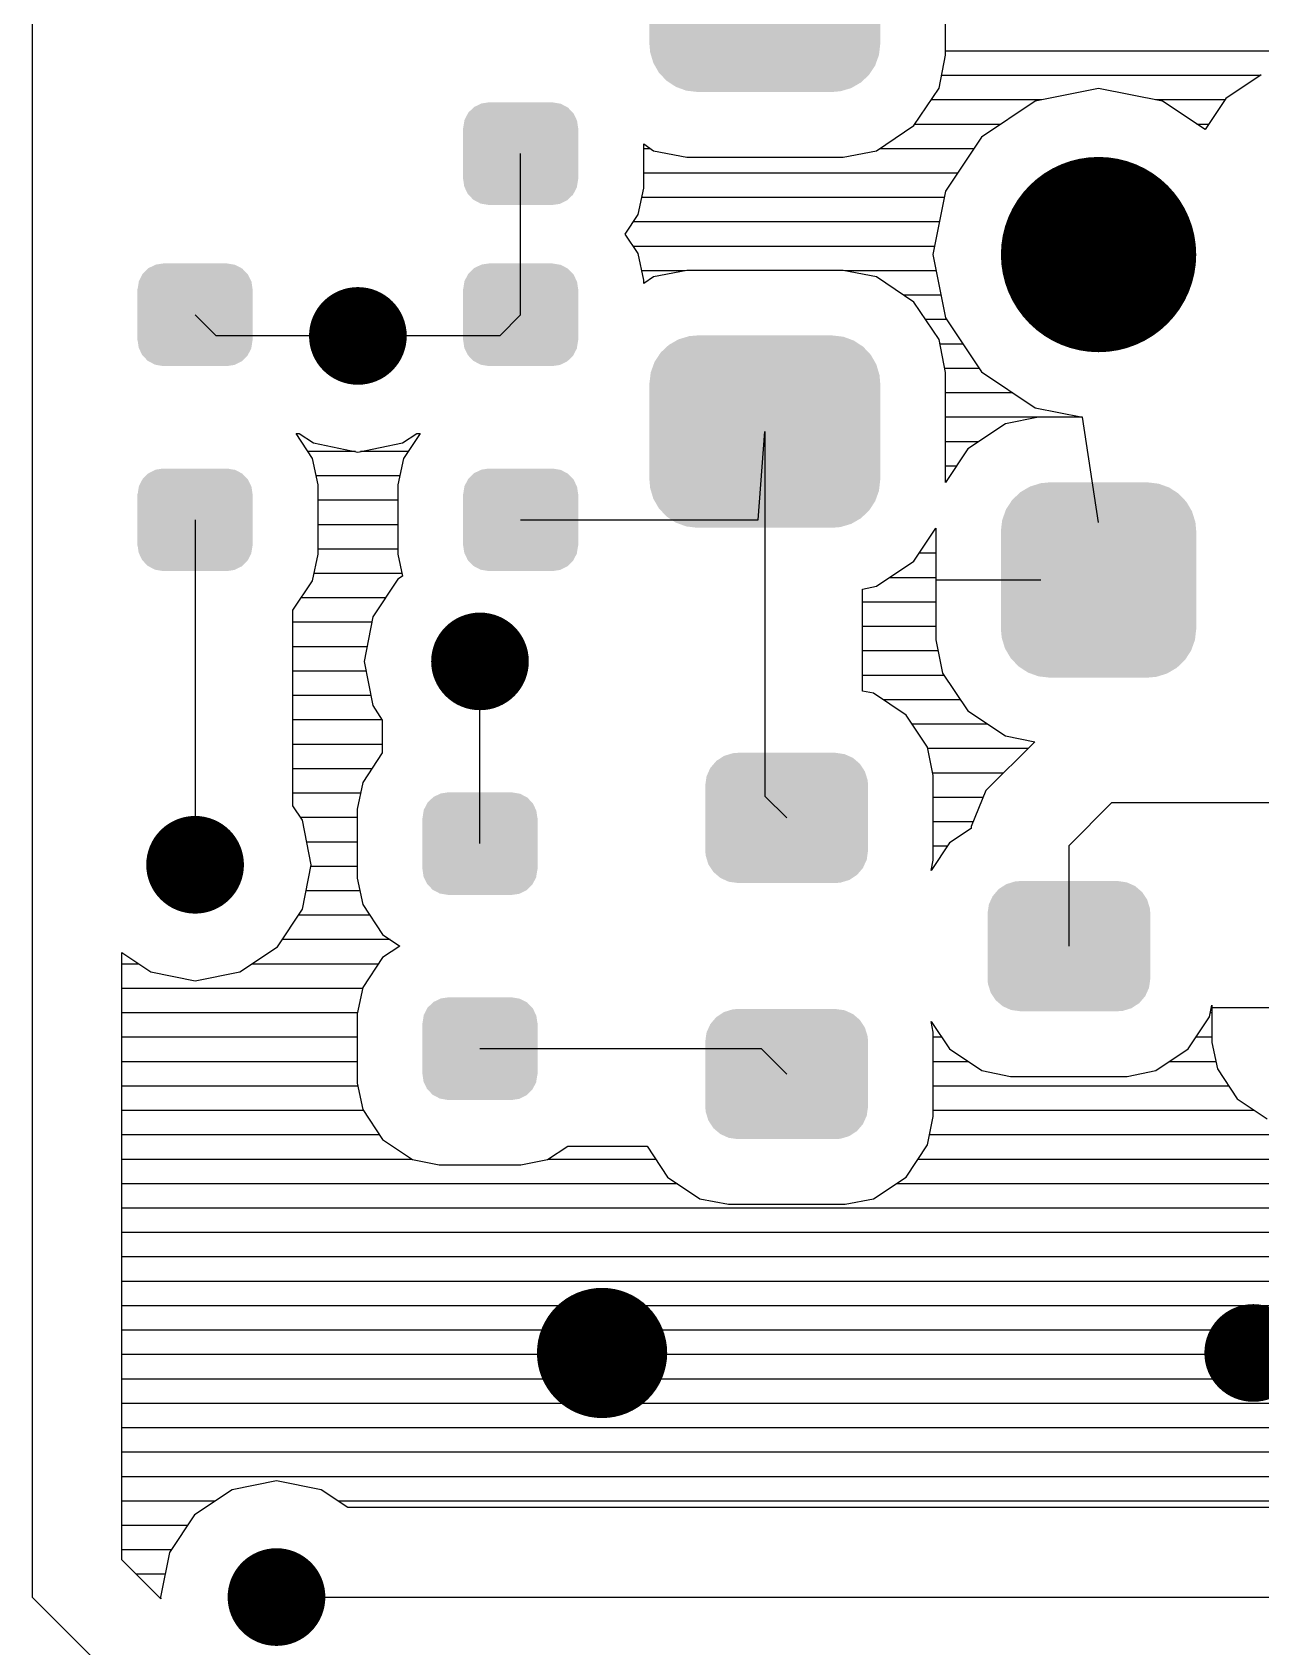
# Model space of a CAD drawing. Extents: x 295 to 953, y 10 to 290.
# Drawn here: x 603.98 to 628.9, y 173.71 to 206.47 of the extents above; entities that cross this region are included whole.
import ezdxf

# ---------------------------------------------------------------- set-up
doc = ezdxf.new("R2010")
doc.units = 0
doc.header["$LTSCALE"] = 5
doc.header["$MEASUREMENT"] = 0
doc.layers.get('0').update_dxf_attribs({"linetype": 'CONTINUOUS', "lineweight": 25})
doc.layers.add('DV-DPO-A6_BOT', color=7, linetype='CONTINUOUS')

msp = doc.modelspace()

# ---------------------------------------------------------------- linework, layer by layer
for points, const_width in [([(626.6, 201.957, -1), (624.619, 201.957, -1)], 1.981), ([(611.081, 200.306, -1), (610.09, 200.306, -1)], 0.991), ([(613.557, 193.702, -1), (612.567, 193.702, -1)], 0.991), ([(607.779, 189.575, -1), (606.788, 189.575, -1)], 0.991), ([(616.199, 179.669, -1), (614.878, 179.669, -1)], 1.321), ([(629.242, 179.669, -1), (628.251, 179.669, -1)], 0.991), ([(609.43, 174.716, -1), (608.439, 174.716, -1)], 0.991)]:
    msp.add_lwpolyline(points, format="xyb", close=True, dxfattribs=dict(const_width=const_width))
for points in [[(621.181, 206.23), (621.181, 208.185), (616.499, 206.23), (616.499, 208.185)], [(621.162, 206.063), (621.181, 206.23), (616.514, 206.063), (616.499, 206.23)], [(621.155, 206.005), (621.162, 206.063), (616.531, 206.005), (616.514, 206.063)], [(621.097, 205.846), (621.155, 206.005), (616.578, 205.846), (616.531, 206.005)], [(621.078, 205.792), (621.097, 205.846), (616.609, 205.792), (616.578, 205.846)], [(620.983, 205.649), (621.078, 205.792), (616.691, 205.649), (616.609, 205.792)], [(620.953, 205.603), (620.983, 205.649), (616.735, 205.603), (616.691, 205.649)], [(620.827, 205.484), (620.953, 205.603), (616.846, 205.484), (616.735, 205.603)], [(620.788, 205.448), (620.827, 205.484), (616.902, 205.448), (616.846, 205.484)], [(620.635, 205.36), (620.788, 205.448), (617.036, 205.36), (616.902, 205.448)], [(620.592, 205.335), (620.635, 205.36), (617.104, 205.335), (617.036, 205.36)], [(620.415, 205.282), (620.592, 205.335), (617.248, 205.282), (617.104, 205.335)], [(620.375, 205.271), (620.415, 205.282), (617.35, 205.271), (617.248, 205.282)], [(620.207, 205.256), (620.375, 205.271), (617.473, 205.256), (617.35, 205.271)], [(615.024, 204.689), (614.961, 204.821), (612.748, 204.689), (612.817, 204.821)], [(614.961, 204.821), (614.947, 204.836), (612.817, 204.821), (612.824, 204.836)], [(614.947, 204.836), (614.846, 204.94), (612.824, 204.836), (612.932, 204.94)], [(614.846, 204.94), (614.827, 204.951), (612.932, 204.94), (612.942, 204.951)], [(614.827, 204.951), (614.701, 205.017), (612.942, 204.951), (613.08, 205.017)], [(614.701, 205.017), (614.669, 205.023), (613.08, 205.017), (613.091, 205.023)], [(614.669, 205.023), (614.538, 205.045), (613.091, 205.023), (613.237, 205.045)], [(615.056, 203.483), (615.056, 204.526), (612.718, 203.483), (612.718, 204.526)], [(615.053, 204.526), (615.032, 204.673), (612.722, 204.526), (612.745, 204.673)], [(615.032, 204.673), (615.024, 204.689), (612.745, 204.673), (612.748, 204.689)], [(615.029, 203.337), (615.053, 203.483), (612.743, 203.337), (612.722, 203.483)], [(615.027, 203.32), (615.029, 203.337), (612.751, 203.32), (612.743, 203.337)], [(614.958, 203.188), (615.027, 203.32), (612.814, 203.188), (612.751, 203.32)], [(614.951, 203.174), (614.958, 203.188), (612.827, 203.174), (612.814, 203.188)], [(614.843, 203.069), (614.951, 203.174), (612.928, 203.069), (612.827, 203.174)], [(614.832, 203.059), (614.843, 203.069), (612.948, 203.059), (612.928, 203.069)], [(614.695, 202.992), (614.832, 203.059), (613.074, 202.992), (612.948, 203.059)], [(614.684, 202.986), (614.695, 202.992), (613.106, 202.986), (613.074, 202.992)], [(614.538, 202.964), (614.684, 202.986), (613.237, 202.964), (613.106, 202.986)], [(608.42, 201.42), (608.357, 201.552), (606.144, 201.42), (606.213, 201.552)], [(608.357, 201.552), (608.343, 201.567), (606.213, 201.552), (606.22, 201.567)], [(608.343, 201.567), (608.242, 201.671), (606.22, 201.567), (606.328, 201.671)], [(608.242, 201.671), (608.223, 201.682), (606.328, 201.671), (606.338, 201.682)], [(608.223, 201.682), (608.097, 201.748), (606.338, 201.682), (606.476, 201.748)], [(608.097, 201.748), (608.065, 201.754), (606.476, 201.748), (606.487, 201.754)], [(608.065, 201.754), (607.934, 201.776), (606.487, 201.754), (606.633, 201.776)], [(615.024, 201.42), (614.961, 201.552), (612.748, 201.42), (612.817, 201.552)], [(614.961, 201.552), (614.947, 201.567), (612.817, 201.552), (612.824, 201.567)], [(614.947, 201.567), (614.846, 201.671), (612.824, 201.567), (612.932, 201.671)], [(614.846, 201.671), (614.827, 201.682), (612.932, 201.671), (612.942, 201.682)], [(614.827, 201.682), (614.701, 201.748), (612.942, 201.682), (613.08, 201.748)], [(614.701, 201.748), (614.669, 201.754), (613.08, 201.748), (613.091, 201.754)], [(614.669, 201.754), (614.538, 201.776), (613.091, 201.754), (613.237, 201.776)], [(608.452, 200.214), (608.452, 201.257), (606.114, 200.214), (606.114, 201.257)], [(608.449, 201.257), (608.428, 201.404), (606.118, 201.257), (606.141, 201.404)], [(608.428, 201.404), (608.42, 201.42), (606.141, 201.404), (606.144, 201.42)], [(615.056, 200.214), (615.056, 201.257), (612.718, 200.214), (612.718, 201.257)], [(615.053, 201.257), (615.032, 201.404), (612.722, 201.257), (612.745, 201.404)], [(615.032, 201.404), (615.024, 201.42), (612.745, 201.404), (612.748, 201.42)], [(608.425, 200.068), (608.449, 200.214), (606.139, 200.068), (606.118, 200.214)], [(615.029, 200.068), (615.053, 200.214), (612.743, 200.068), (612.722, 200.214)], [(620.779, 200.124), (620.645, 200.212), (616.893, 200.124), (617.046, 200.212)], [(620.645, 200.212), (620.577, 200.237), (617.046, 200.212), (617.089, 200.237)], [(620.577, 200.237), (620.432, 200.29), (617.089, 200.237), (617.266, 200.29)], [(620.432, 200.29), (620.331, 200.302), (617.266, 200.29), (617.306, 200.302)], [(620.331, 200.302), (620.207, 200.316), (617.306, 200.302), (617.473, 200.316)], [(608.423, 200.051), (608.425, 200.068), (606.147, 200.051), (606.139, 200.068)], [(608.354, 199.919), (608.423, 200.051), (606.21, 199.919), (606.147, 200.051)], [(608.347, 199.905), (608.354, 199.919), (606.223, 199.905), (606.21, 199.919)], [(608.239, 199.8), (608.347, 199.905), (606.324, 199.8), (606.223, 199.905)], [(615.027, 200.051), (615.029, 200.068), (612.751, 200.051), (612.743, 200.068)], [(614.958, 199.919), (615.027, 200.051), (612.814, 199.919), (612.751, 200.051)], [(614.951, 199.905), (614.958, 199.919), (612.827, 199.905), (612.814, 199.919)], [(614.843, 199.8), (614.951, 199.905), (612.928, 199.8), (612.827, 199.905)], [(621.072, 199.78), (620.989, 199.923), (616.603, 199.78), (616.697, 199.923)], [(620.989, 199.923), (620.946, 199.969), (616.697, 199.923), (616.728, 199.969)], [(620.946, 199.969), (620.834, 200.088), (616.728, 199.969), (616.854, 200.088)], [(620.834, 200.088), (620.779, 200.124), (616.854, 200.088), (616.893, 200.124)], [(608.228, 199.79), (608.239, 199.8), (606.344, 199.79), (606.324, 199.8)], [(608.091, 199.723), (608.228, 199.79), (606.47, 199.723), (606.344, 199.79)], [(608.08, 199.717), (608.091, 199.723), (606.502, 199.717), (606.47, 199.723)], [(607.934, 199.695), (608.08, 199.717), (606.633, 199.695), (606.502, 199.717)], [(614.832, 199.79), (614.843, 199.8), (612.948, 199.79), (612.928, 199.8)], [(614.695, 199.723), (614.832, 199.79), (613.074, 199.723), (612.948, 199.79)], [(614.684, 199.717), (614.695, 199.723), (613.106, 199.717), (613.074, 199.723)], [(614.538, 199.695), (614.684, 199.717), (613.237, 199.695), (613.106, 199.717)], [(621.181, 199.342), (621.167, 199.509), (616.499, 199.342), (616.519, 199.509)], [(621.167, 199.509), (621.15, 199.567), (616.519, 199.509), (616.526, 199.567)], [(621.15, 199.567), (621.102, 199.727), (616.526, 199.567), (616.584, 199.727)], [(621.102, 199.727), (621.072, 199.78), (616.584, 199.727), (616.603, 199.78)], [(621.181, 197.387), (621.181, 199.342), (616.499, 197.387), (616.499, 199.342)], [(608.223, 197.521), (608.097, 197.588), (606.338, 197.521), (606.476, 197.588)], [(608.097, 197.588), (608.065, 197.593), (606.476, 197.588), (606.487, 197.593)], [(608.065, 197.593), (607.934, 197.615), (606.487, 197.593), (606.633, 197.615)], [(614.827, 197.521), (614.701, 197.588), (612.942, 197.521), (613.08, 197.588)], [(614.701, 197.588), (614.669, 197.593), (613.08, 197.588), (613.091, 197.593)], [(614.669, 197.593), (614.538, 197.615), (613.091, 197.593), (613.237, 197.615)], [(608.449, 197.097), (608.428, 197.243), (606.118, 197.097), (606.141, 197.243)], [(608.428, 197.243), (608.42, 197.26), (606.141, 197.243), (606.144, 197.26)], [(608.42, 197.26), (608.357, 197.392), (606.144, 197.26), (606.213, 197.392)], [(608.357, 197.392), (608.343, 197.406), (606.213, 197.392), (606.22, 197.406)], [(608.343, 197.406), (608.242, 197.511), (606.22, 197.406), (606.328, 197.511)], [(608.242, 197.511), (608.223, 197.521), (606.328, 197.511), (606.338, 197.521)], [(615.053, 197.097), (615.032, 197.243), (612.722, 197.097), (612.745, 197.243)], [(615.032, 197.243), (615.024, 197.26), (612.745, 197.243), (612.748, 197.26)], [(615.024, 197.26), (614.961, 197.392), (612.748, 197.26), (612.817, 197.392)], [(614.961, 197.392), (614.947, 197.406), (612.817, 197.392), (612.824, 197.406)], [(614.947, 197.406), (614.846, 197.511), (612.824, 197.406), (612.932, 197.511)], [(614.846, 197.511), (614.827, 197.521), (612.932, 197.511), (612.942, 197.521)], [(621.162, 197.22), (621.181, 197.387), (616.514, 197.22), (616.499, 197.387)], [(621.155, 197.162), (621.162, 197.22), (616.531, 197.162), (616.514, 197.22)], [(627.189, 197.135), (627.042, 197.231), (624.022, 197.135), (624.186, 197.231)], [(627.042, 197.231), (626.987, 197.25), (624.186, 197.231), (624.219, 197.25)], [(626.987, 197.25), (626.827, 197.308), (624.219, 197.25), (624.406, 197.308)], [(626.827, 197.308), (626.745, 197.318), (624.406, 197.308), (624.437, 197.318)], [(626.745, 197.318), (626.6, 197.335), (624.437, 197.318), (624.619, 197.335)], [(608.452, 196.053), (608.452, 197.097), (606.114, 196.053), (606.114, 197.097)], [(615.056, 196.053), (615.056, 197.097), (612.718, 196.053), (612.718, 197.097)], [(621.097, 197.003), (621.155, 197.162), (616.578, 197.003), (616.531, 197.162)], [(621.078, 196.95), (621.097, 197.003), (616.609, 196.95), (616.578, 197.003)], [(620.983, 196.807), (621.078, 196.95), (616.691, 196.807), (616.609, 196.95)], [(627.482, 196.786), (627.391, 196.941), (623.732, 196.786), (623.833, 196.941)], [(627.391, 196.941), (627.356, 196.977), (623.833, 196.941), (623.857, 196.977)], [(627.356, 196.977), (627.233, 197.106), (623.857, 196.977), (623.992, 197.106)], [(627.233, 197.106), (627.189, 197.135), (623.992, 197.106), (624.022, 197.135)], [(620.953, 196.761), (620.983, 196.807), (616.735, 196.761), (616.691, 196.807)], [(620.827, 196.642), (620.953, 196.761), (616.846, 196.642), (616.735, 196.761)], [(620.788, 196.605), (620.827, 196.642), (616.902, 196.605), (616.846, 196.642)], [(620.635, 196.517), (620.788, 196.605), (617.036, 196.517), (616.902, 196.605)], [(627.574, 196.526), (627.56, 196.571), (623.649, 196.526), (623.655, 196.571)], [(627.56, 196.571), (627.506, 196.744), (623.655, 196.571), (623.717, 196.744)], [(627.506, 196.744), (627.482, 196.786), (623.717, 196.744), (623.732, 196.786)], [(620.592, 196.492), (620.635, 196.517), (617.104, 196.492), (617.036, 196.517)], [(620.415, 196.44), (620.592, 196.492), (617.248, 196.44), (617.104, 196.492)], [(620.375, 196.428), (620.415, 196.44), (617.35, 196.428), (617.248, 196.44)], [(620.207, 196.413), (620.375, 196.428), (617.473, 196.413), (617.35, 196.428)], [(627.591, 196.344), (627.574, 196.526), (623.628, 196.344), (623.649, 196.526)], [(627.591, 194.363), (627.591, 196.344), (623.628, 194.363), (623.628, 196.344)], [(608.425, 195.907), (608.449, 196.053), (606.139, 195.907), (606.118, 196.053)], [(608.423, 195.89), (608.425, 195.907), (606.147, 195.89), (606.139, 195.907)], [(615.029, 195.907), (615.053, 196.053), (612.743, 195.907), (612.722, 196.053)], [(615.027, 195.89), (615.029, 195.907), (612.751, 195.89), (612.743, 195.907)], [(608.354, 195.758), (608.423, 195.89), (606.21, 195.758), (606.147, 195.89)], [(608.347, 195.744), (608.354, 195.758), (606.223, 195.744), (606.21, 195.758)], [(608.239, 195.639), (608.347, 195.744), (606.324, 195.639), (606.223, 195.744)], [(608.228, 195.629), (608.239, 195.639), (606.344, 195.629), (606.324, 195.639)], [(608.091, 195.562), (608.228, 195.629), (606.47, 195.562), (606.344, 195.629)], [(614.958, 195.758), (615.027, 195.89), (612.814, 195.758), (612.751, 195.89)], [(614.951, 195.744), (614.958, 195.758), (612.827, 195.744), (612.814, 195.758)], [(614.843, 195.639), (614.951, 195.744), (612.928, 195.639), (612.827, 195.744)], [(614.832, 195.629), (614.843, 195.639), (612.948, 195.629), (612.928, 195.639)], [(614.695, 195.562), (614.832, 195.629), (613.074, 195.562), (612.948, 195.629)], [(608.08, 195.557), (608.091, 195.562), (606.502, 195.557), (606.47, 195.562)], [(607.934, 195.535), (608.08, 195.557), (606.633, 195.535), (606.502, 195.557)], [(614.684, 195.557), (614.695, 195.562), (613.106, 195.557), (613.074, 195.562)], [(614.538, 195.535), (614.684, 195.557), (613.237, 195.535), (613.106, 195.557)], [(627.57, 194.181), (627.591, 194.363), (623.645, 194.181), (623.628, 194.363)], [(627.564, 194.136), (627.57, 194.181), (623.659, 194.136), (623.645, 194.181)], [(627.502, 193.963), (627.564, 194.136), (623.712, 193.963), (623.659, 194.136)], [(627.487, 193.921), (627.502, 193.963), (623.737, 193.921), (623.712, 193.963)], [(627.386, 193.766), (627.487, 193.921), (623.828, 193.766), (623.737, 193.921)], [(627.362, 193.73), (627.386, 193.766), (623.863, 193.73), (623.828, 193.766)], [(627.227, 193.601), (627.362, 193.73), (623.986, 193.601), (623.863, 193.73)], [(627.197, 193.572), (627.227, 193.601), (624.03, 193.572), (623.986, 193.601)], [(627.033, 193.476), (627.197, 193.572), (624.177, 193.476), (624.03, 193.572)], [(627, 193.456), (627.033, 193.476), (624.232, 193.456), (624.177, 193.476)], [(626.812, 193.398), (627, 193.456), (624.392, 193.398), (624.232, 193.456)], [(626.782, 193.389), (626.812, 193.398), (624.474, 193.389), (624.392, 193.398)], [(626.6, 193.372), (626.782, 193.389), (624.619, 193.372), (624.474, 193.389)], [(620.769, 191.622), (620.7, 191.682), (617.805, 191.622), (617.856, 191.682)], [(620.7, 191.682), (620.628, 191.744), (617.856, 191.682), (617.95, 191.744)], [(620.628, 191.744), (620.538, 191.784), (617.95, 191.744), (618.012, 191.784)], [(620.538, 191.784), (620.458, 191.82), (618.012, 191.784), (618.13, 191.82)], [(620.458, 191.82), (620.329, 191.839), (618.13, 191.82), (618.19, 191.839)], [(620.329, 191.839), (620.273, 191.847), (618.19, 191.839), (618.292, 191.847)], [(620.926, 191.288), (620.901, 191.371), (617.646, 191.288), (617.658, 191.371)], [(620.901, 191.371), (620.871, 191.467), (617.658, 191.371), (617.701, 191.467)], [(620.871, 191.467), (620.823, 191.54), (617.701, 191.467), (617.735, 191.54)], [(620.823, 191.54), (620.769, 191.622), (617.735, 191.54), (617.805, 191.622)], [(614.002, 190.95), (613.875, 191.017), (612.117, 190.95), (612.254, 191.017)], [(613.875, 191.017), (613.844, 191.022), (612.254, 191.017), (612.265, 191.022)], [(613.844, 191.022), (613.712, 191.044), (612.265, 191.022), (612.411, 191.044)], [(620.934, 191.186), (620.926, 191.288), (617.632, 191.186), (617.646, 191.288)], [(620.934, 189.865), (620.934, 191.186), (617.632, 189.865), (617.632, 191.186)], [(614.227, 190.526), (614.206, 190.672), (611.896, 190.526), (611.92, 190.672)], [(614.206, 190.672), (614.198, 190.689), (611.92, 190.672), (611.922, 190.689)], [(614.198, 190.689), (614.135, 190.821), (611.922, 190.689), (611.991, 190.821)], [(614.135, 190.821), (614.122, 190.835), (611.991, 190.821), (611.999, 190.835)], [(614.122, 190.835), (614.021, 190.94), (611.999, 190.835), (612.106, 190.94)], [(614.021, 190.94), (614.002, 190.95), (612.106, 190.94), (612.117, 190.95)], [(614.231, 189.482), (614.231, 190.526), (611.893, 189.482), (611.893, 190.526)], [(620.919, 189.763), (620.934, 189.865), (617.64, 189.763), (617.632, 189.865)], [(620.908, 189.681), (620.919, 189.763), (617.665, 189.681), (617.64, 189.763)], [(620.864, 189.585), (620.908, 189.681), (617.694, 189.585), (617.665, 189.681)], [(614.204, 189.336), (614.227, 189.482), (611.917, 189.336), (611.896, 189.482)], [(620.831, 189.511), (620.864, 189.585), (617.743, 189.511), (617.694, 189.585)], [(620.761, 189.429), (620.831, 189.511), (617.796, 189.429), (617.743, 189.511)], [(620.71, 189.37), (620.761, 189.429), (617.866, 189.37), (617.796, 189.429)], [(620.616, 189.308), (620.71, 189.37), (617.938, 189.308), (617.866, 189.37)], [(614.201, 189.319), (614.204, 189.336), (611.925, 189.319), (611.917, 189.336)], [(614.132, 189.187), (614.201, 189.319), (611.988, 189.187), (611.925, 189.319)], [(614.125, 189.173), (614.132, 189.187), (612.002, 189.173), (611.988, 189.187)], [(614.017, 189.068), (614.125, 189.173), (612.103, 189.068), (612.002, 189.173)], [(614.007, 189.058), (614.017, 189.068), (612.122, 189.058), (612.103, 189.068)], [(613.869, 188.991), (614.007, 189.058), (612.249, 188.991), (612.122, 189.058)], [(620.554, 189.267), (620.616, 189.308), (618.028, 189.267), (617.938, 189.308)], [(620.435, 189.231), (620.554, 189.267), (618.108, 189.231), (618.028, 189.267)], [(620.376, 189.213), (620.435, 189.231), (618.236, 189.213), (618.108, 189.231)], [(620.273, 189.205), (620.376, 189.213), (618.292, 189.205), (618.236, 189.213)], [(626.549, 188.938), (626.495, 189.02), (623.461, 188.938), (623.531, 189.02)], [(626.495, 189.02), (626.425, 189.08), (623.531, 189.02), (623.582, 189.08)], [(626.425, 189.08), (626.353, 189.142), (623.582, 189.08), (623.676, 189.142)], [(626.353, 189.142), (626.264, 189.182), (623.676, 189.142), (623.737, 189.182)], [(626.264, 189.182), (626.184, 189.218), (623.737, 189.182), (623.856, 189.218)], [(626.184, 189.218), (626.055, 189.237), (623.856, 189.218), (623.916, 189.237)], [(626.055, 189.237), (625.999, 189.245), (623.916, 189.237), (624.018, 189.245)], [(613.858, 188.986), (613.869, 188.991), (612.28, 188.986), (612.249, 188.991)], [(613.712, 188.964), (613.858, 188.986), (612.411, 188.964), (612.28, 188.986)], [(626.652, 188.686), (626.626, 188.769), (623.372, 188.686), (623.384, 188.769)], [(626.626, 188.769), (626.597, 188.865), (623.384, 188.769), (623.427, 188.865)], [(626.597, 188.865), (626.549, 188.938), (623.427, 188.865), (623.461, 188.938)], [(626.659, 188.584), (626.652, 188.686), (623.357, 188.584), (623.372, 188.686)], [(626.659, 187.263), (626.659, 188.584), (623.357, 187.263), (623.357, 188.584)], [(626.645, 187.161), (626.659, 187.263), (623.365, 187.161), (623.357, 187.263)], [(626.633, 187.079), (626.645, 187.161), (623.391, 187.079), (623.365, 187.161)], [(626.59, 186.983), (626.633, 187.079), (623.42, 186.983), (623.391, 187.079)], [(614.122, 186.675), (614.021, 186.779), (611.999, 186.675), (612.106, 186.779)], [(614.021, 186.779), (614.002, 186.79), (612.106, 186.779), (612.117, 186.79)], [(614.002, 186.79), (613.875, 186.856), (612.117, 186.79), (612.254, 186.856)], [(613.875, 186.856), (613.844, 186.862), (612.254, 186.856), (612.265, 186.862)], [(613.844, 186.862), (613.712, 186.884), (612.265, 186.862), (612.411, 186.884)], [(626.556, 186.909), (626.59, 186.983), (623.468, 186.909), (623.42, 186.983)], [(626.486, 186.827), (626.556, 186.909), (623.522, 186.827), (623.468, 186.909)], [(626.435, 186.768), (626.486, 186.827), (623.592, 186.768), (623.522, 186.827)], [(626.341, 186.706), (626.435, 186.768), (623.664, 186.706), (623.592, 186.768)], [(614.227, 186.365), (614.206, 186.512), (611.896, 186.365), (611.92, 186.512)], [(614.206, 186.512), (614.198, 186.528), (611.92, 186.512), (611.922, 186.528)], [(614.198, 186.528), (614.135, 186.66), (611.922, 186.528), (611.991, 186.66)], [(614.135, 186.66), (614.122, 186.675), (611.991, 186.66), (611.999, 186.675)], [(620.823, 186.343), (620.769, 186.425), (617.735, 186.343), (617.805, 186.425)], [(620.769, 186.425), (620.7, 186.485), (617.805, 186.425), (617.856, 186.485)], [(620.7, 186.485), (620.628, 186.546), (617.856, 186.485), (617.95, 186.546)], [(620.628, 186.546), (620.538, 186.587), (617.95, 186.546), (618.012, 186.587)], [(620.538, 186.587), (620.458, 186.623), (618.012, 186.587), (618.13, 186.623)], [(620.458, 186.623), (620.329, 186.641), (618.13, 186.623), (618.19, 186.641)], [(620.329, 186.641), (620.273, 186.649), (618.19, 186.641), (618.292, 186.649)], [(626.279, 186.665), (626.341, 186.706), (623.753, 186.665), (623.664, 186.706)], [(626.161, 186.629), (626.279, 186.665), (623.833, 186.629), (623.753, 186.665)], [(626.101, 186.611), (626.161, 186.629), (623.962, 186.611), (623.833, 186.629)], [(625.999, 186.603), (626.101, 186.611), (624.018, 186.603), (623.962, 186.611)], [(614.231, 185.322), (614.231, 186.365), (611.893, 185.322), (611.893, 186.365)], [(620.934, 185.989), (620.926, 186.091), (617.632, 185.989), (617.646, 186.091)], [(620.926, 186.091), (620.901, 186.173), (617.646, 186.091), (617.658, 186.173)], [(620.901, 186.173), (620.871, 186.269), (617.658, 186.173), (617.701, 186.269)], [(620.871, 186.269), (620.823, 186.343), (617.701, 186.269), (617.735, 186.343)], [(620.934, 184.668), (620.934, 185.989), (617.632, 184.668), (617.632, 185.989)], [(614.204, 185.176), (614.227, 185.322), (611.917, 185.176), (611.896, 185.322)], [(614.201, 185.159), (614.204, 185.176), (611.925, 185.159), (611.917, 185.176)], [(614.132, 185.027), (614.201, 185.159), (611.988, 185.027), (611.925, 185.159)], [(614.125, 185.013), (614.132, 185.027), (612.002, 185.013), (611.988, 185.027)], [(614.017, 184.908), (614.125, 185.013), (612.103, 184.908), (612.002, 185.013)], [(614.007, 184.898), (614.017, 184.908), (612.122, 184.898), (612.103, 184.908)], [(613.869, 184.831), (614.007, 184.898), (612.249, 184.831), (612.122, 184.898)], [(613.858, 184.825), (613.869, 184.831), (612.28, 184.825), (612.249, 184.831)], [(613.712, 184.803), (613.858, 184.825), (612.411, 184.803), (612.28, 184.825)], [(620.919, 184.566), (620.934, 184.668), (617.64, 184.566), (617.632, 184.668)], [(620.908, 184.484), (620.919, 184.566), (617.665, 184.484), (617.64, 184.566)], [(620.864, 184.388), (620.908, 184.484), (617.694, 184.388), (617.665, 184.484)], [(620.831, 184.314), (620.864, 184.388), (617.743, 184.314), (617.694, 184.388)], [(620.761, 184.232), (620.831, 184.314), (617.796, 184.232), (617.743, 184.314)], [(620.71, 184.172), (620.761, 184.232), (617.866, 184.172), (617.796, 184.232)], [(620.616, 184.111), (620.71, 184.172), (617.938, 184.111), (617.866, 184.172)], [(620.554, 184.07), (620.616, 184.111), (618.028, 184.07), (617.938, 184.111)], [(620.435, 184.034), (620.554, 184.07), (618.108, 184.034), (618.028, 184.07)], [(620.376, 184.016), (620.435, 184.034), (618.236, 184.016), (618.108, 184.034)], [(620.273, 184.008), (620.376, 184.016), (618.292, 184.008), (618.236, 184.016)]]:
    msp.add_solid(points)
at = {"layer": 'DV-DPO-A6_BOT'}
for p, q in [((603.981, 213.514), (603.981, 174.716)), ((622.506, 206.006), (622.506, 208.403)), ((641.452, 206.085), (622.506, 206.085)), ((622.373, 205.332), (622.506, 206.006)), ((628.892, 205.59), (622.42, 205.59)), ((628.905, 205.603), (628.192, 205.127)), ((621.865, 204.573), (622.373, 205.332)), ((624.46, 205.094), (622.215, 205.094)), ((625.609, 205.325), (624.322, 205.068)), ((626.904, 205.068), (625.609, 205.325)), ((628.172, 205.094), (626.765, 205.094)), ((628.192, 205.127), (627.769, 204.493)), ((624.322, 205.068), (623.232, 204.341)), ((627.769, 204.493), (626.904, 205.068)), ((621.106, 204.064), (621.865, 204.573)), ((623.622, 204.599), (621.878, 204.599)), ((627.842, 204.599), (627.604, 204.599)), ((616.384, 203.305), (616.384, 204.203)), ((616.384, 204.203), (616.582, 204.064)), ((616.522, 204.104), (616.384, 204.104)), ((623.073, 204.104), (621.165, 204.104)), ((623.232, 204.341), (622.506, 203.245)), ((613.887, 200.736), (613.887, 204.005)), ((616.582, 204.064), (617.255, 203.932)), ((617.255, 203.932), (620.432, 203.932)), ((620.432, 203.932), (621.106, 204.064)), ((622.743, 203.608), (616.384, 203.608)), ((616.271, 202.77), (616.384, 203.305)), ((622.479, 203.113), (616.344, 203.113)), ((622.506, 203.245), (622.248, 201.957)), ((616.007, 202.373), (616.271, 202.77)), ((622.38, 202.618), (616.172, 202.618)), ((616.271, 201.977), (616.007, 202.373)), ((622.281, 202.122), (616.172, 202.122)), ((616.384, 201.436), (616.271, 201.977)), ((622.248, 201.957), (622.506, 200.67)), ((617.222, 201.627), (616.344, 201.627)), ((616.582, 201.502), (616.384, 201.37)), ((617.255, 201.634), (616.582, 201.502)), ((620.432, 201.634), (617.255, 201.634)), ((621.106, 201.502), (620.432, 201.634)), ((622.314, 201.627), (620.465, 201.627)), ((621.865, 200.993), (621.106, 201.502)), ((616.384, 201.37), (616.384, 201.436)), ((622.413, 201.132), (621.654, 201.132)), ((622.373, 200.234), (621.865, 200.993)), ((607.713, 200.306), (607.283, 200.736)), ((613.887, 200.736), (613.465, 200.306)), ((622.525, 200.637), (622.103, 200.637)), ((622.506, 200.67), (623.232, 199.58)), ((610.585, 200.306), (607.713, 200.306)), ((613.465, 200.306), (610.585, 200.306)), ((622.506, 199.567), (622.373, 200.234)), ((622.856, 200.141), (622.387, 200.141)), ((623.186, 199.646), (622.486, 199.646)), ((622.506, 197.335), (622.506, 199.567)), ((623.232, 199.58), (624.322, 198.847)), ((623.873, 199.151), (622.506, 199.151)), ((624.322, 198.847), (625.286, 198.655)), ((625.286, 198.655), (622.506, 198.655)), ((623.721, 198.523), (622.955, 198.015)), ((624.394, 198.655), (623.721, 198.523)), ((625.286, 198.655), (624.394, 198.655)), ((625.609, 196.522), (625.286, 198.655)), ((609.331, 198.325), (609.397, 198.325)), ((609.667, 197.817), (609.331, 198.325)), ((609.397, 198.325), (609.687, 198.134)), ((611.49, 198.134), (611.781, 198.325)), ((611.847, 198.325), (611.51, 197.817)), ((611.781, 198.325), (611.847, 198.325)), ((618.708, 196.575), (618.84, 198.365)), ((618.84, 198.365), (618.84, 190.968)), ((610.539, 197.962), (609.575, 197.962)), ((609.687, 198.134), (610.585, 197.949)), ((610.585, 197.949), (611.49, 198.134)), ((611.602, 197.962), (610.638, 197.962)), ((623.179, 198.16), (622.506, 198.16)), ((622.955, 198.015), (622.506, 197.335)), ((609.78, 197.282), (609.667, 197.817)), ((611.51, 197.817), (611.398, 197.282)), ((622.723, 197.665), (622.506, 197.665)), ((611.437, 197.467), (609.74, 197.467)), ((609.78, 195.875), (609.78, 197.282)), ((611.398, 197.282), (611.398, 195.875)), ((611.398, 196.971), (609.78, 196.971)), ((607.283, 196.575), (607.283, 190.4)), ((613.887, 196.575), (618.708, 196.575)), ((611.398, 196.476), (609.78, 196.476)), ((621.865, 195.736), (622.307, 196.403)), ((622.307, 196.39), (622.301, 196.39)), ((622.307, 196.403), (622.307, 194.138)), ((611.398, 195.981), (609.78, 195.981)), ((609.667, 195.34), (609.78, 195.875)), ((611.398, 195.875), (611.49, 195.433)), ((621.106, 195.228), (621.865, 195.736)), ((622.307, 195.895), (621.971, 195.895)), ((609.265, 194.739), (609.667, 195.34)), ((611.477, 195.485), (609.7, 195.485)), ((611.398, 195.373), (610.889, 194.607)), ((611.49, 195.433), (611.398, 195.373)), ((622.307, 195.4), (621.37, 195.4)), ((624.441, 195.353), (622.307, 195.353)), ((611.147, 194.99), (609.436, 194.99)), ((620.822, 195.168), (621.106, 195.228)), ((620.822, 193.095), (620.822, 195.168)), ((609.265, 190.797), (609.265, 194.739)), ((610.889, 194.607), (610.711, 193.702)), ((622.307, 194.904), (620.822, 194.904)), ((610.863, 194.495), (609.265, 194.495)), ((622.307, 194.409), (620.822, 194.409)), ((610.77, 193.999), (609.265, 193.999)), ((622.307, 194.138), (622.446, 193.465)), ((610.711, 193.702), (610.889, 192.804)), ((613.062, 190.004), (613.062, 193.702)), ((622.354, 193.914), (620.822, 193.914)), ((610.75, 193.504), (609.265, 193.504)), ((622.473, 193.418), (620.822, 193.418)), ((622.446, 193.465), (622.955, 192.699)), ((610.849, 193.009), (609.265, 193.009)), ((621.046, 193.055), (620.822, 193.095)), ((621.706, 192.613), (621.046, 193.055)), ((610.889, 192.804), (611.081, 192.507)), ((622.803, 192.923), (621.238, 192.923)), ((622.955, 192.699), (623.721, 192.19)), ((611.081, 192.514), (609.265, 192.514)), ((611.081, 192.507), (611.081, 191.847)), ((622.142, 191.959), (621.706, 192.613)), ((623.357, 192.428), (621.825, 192.428)), ((611.081, 192.018), (609.265, 192.018)), ((624.315, 192.071), (623.324, 191.081)), ((623.721, 192.19), (624.315, 192.071)), ((611.081, 191.847), (610.684, 191.246)), ((622.255, 191.384), (622.142, 191.959)), ((624.176, 191.932), (622.149, 191.932)), ((610.869, 191.523), (609.265, 191.523)), ((623.681, 191.437), (622.248, 191.437)), ((622.255, 189.667), (622.255, 191.384)), ((610.638, 191.028), (609.265, 191.028)), ((610.684, 191.246), (610.572, 190.704)), ((623.324, 191.081), (623.027, 190.354)), ((609.265, 190.77), (609.265, 190.797)), ((609.463, 190.48), (609.265, 190.77)), ((610.572, 190.704), (610.572, 189.304)), ((618.84, 190.968), (619.283, 190.526)), ((623.272, 190.942), (622.255, 190.942)), ((625.874, 190.83), (625.008, 189.958)), ((630.397, 190.83), (625.874, 190.83)), ((607.283, 190.4), (607.283, 189.575)), ((610.572, 190.532), (609.43, 190.532)), ((609.641, 189.575), (609.463, 190.48)), ((623.067, 190.447), (622.255, 190.447)), ((623.027, 190.354), (623.027, 190.308)), ((610.572, 190.037), (609.549, 190.037)), ((622.585, 190.017), (622.215, 189.456)), ((623.027, 190.308), (622.585, 190.017)), ((622.545, 189.951), (622.255, 189.951)), ((625.008, 189.958), (625.008, 187.924)), ((609.463, 188.677), (609.641, 189.575)), ((610.572, 189.542), (609.634, 189.542)), ((622.215, 189.456), (622.255, 189.667)), ((610.625, 189.046), (609.535, 189.046)), ((610.572, 189.304), (610.684, 188.769)), ((610.684, 188.769), (611.087, 188.162)), ((608.954, 187.911), (609.463, 188.677)), ((610.823, 188.551), (609.383, 188.551)), ((611.239, 188.056), (609.053, 188.056)), ((611.087, 188.162), (611.437, 187.924)), ((605.797, 175.469), (605.797, 187.792)), ((605.797, 187.792), (606.385, 187.402)), ((608.188, 187.402), (608.954, 187.911)), ((611.437, 187.924), (611.087, 187.693)), ((606.141, 187.561), (605.797, 187.561)), ((606.385, 187.402), (607.283, 187.217)), ((607.283, 187.217), (608.188, 187.402)), ((611.001, 187.561), (608.432, 187.561)), ((611.087, 187.693), (610.684, 187.085)), ((610.678, 187.065), (605.797, 187.065)), ((610.684, 187.085), (610.572, 186.55)), ((627.861, 186.491), (627.908, 186.728)), ((627.908, 186.728), (627.908, 185.969)), ((610.579, 186.57), (605.797, 186.57)), ((610.572, 186.55), (610.572, 185.144)), ((627.426, 185.837), (627.861, 186.491)), ((627.908, 186.57), (627.881, 186.57)), ((629.902, 186.669), (627.908, 186.669)), ((610.572, 186.075), (605.797, 186.075)), ((622.255, 186.18), (622.215, 186.392)), ((622.215, 186.392), (622.585, 185.837)), ((622.255, 184.47), (622.255, 186.18)), ((622.426, 186.075), (622.255, 186.075)), ((627.908, 186.075), (627.584, 186.075)), ((613.062, 185.844), (618.768, 185.844)), ((618.768, 185.844), (619.283, 185.328)), ((622.585, 185.837), (623.245, 185.401)), ((626.772, 185.401), (627.426, 185.837)), ((627.908, 185.969), (628.02, 185.434)), ((610.572, 185.579), (605.797, 185.579)), ((622.974, 185.579), (622.255, 185.579)), ((627.987, 185.579), (627.036, 185.579)), ((628.02, 185.434), (628.423, 184.827)), ((610.572, 185.144), (610.684, 184.609)), ((623.245, 185.401), (623.82, 185.282)), ((623.82, 185.282), (626.191, 185.282)), ((626.191, 185.282), (626.772, 185.401)), ((610.585, 185.084), (605.797, 185.084)), ((628.251, 185.084), (622.255, 185.084)), ((628.423, 184.827), (629.03, 184.417)), ((610.691, 184.589), (605.797, 184.589)), ((610.684, 184.609), (611.087, 184.001)), ((622.142, 183.895), (622.255, 184.47)), ((628.773, 184.589), (622.255, 184.589)), ((611.028, 184.093), (605.797, 184.093)), ((611.087, 184.001), (611.695, 183.592)), ((614.435, 183.592), (614.845, 183.862)), ((614.845, 183.862), (616.45, 183.862)), ((616.45, 183.862), (616.866, 183.235)), ((621.706, 183.235), (622.142, 183.895)), ((633.382, 184.093), (622.182, 184.093)), ((611.688, 183.598), (605.797, 183.598)), ((611.695, 183.592), (612.236, 183.486)), ((612.236, 183.486), (613.894, 183.486)), ((613.894, 183.486), (614.435, 183.592)), ((616.628, 183.598), (614.442, 183.598)), ((646.359, 183.598), (621.944, 183.598)), ((616.866, 183.235), (617.52, 182.799)), ((621.046, 182.799), (621.706, 183.235)), ((617.07, 183.103), (605.797, 183.103)), ((617.52, 182.799), (618.101, 182.687)), ((620.472, 182.687), (621.046, 182.799)), ((650.044, 183.103), (621.502, 183.103)), ((664.573, 182.608), (605.797, 182.608)), ((618.101, 182.687), (620.472, 182.687)), ((663.985, 182.112), (605.797, 182.112)), ((663.655, 181.617), (605.797, 181.617)), ((663.325, 181.122), (605.797, 181.122)), ((663.213, 180.626), (605.797, 180.626)), ((663.114, 180.131), (605.797, 180.131)), ((663.028, 179.636), (605.797, 179.636)), ((663.127, 179.14), (605.797, 179.14)), ((663.226, 178.645), (605.797, 178.645)), ((663.371, 178.15), (605.797, 178.15)), ((663.701, 177.655), (605.797, 177.655)), ((664.032, 177.159), (605.797, 177.159)), ((608.934, 177.073), (608.036, 176.895)), ((609.839, 176.895), (608.934, 177.073)), ((607.693, 176.664), (605.797, 176.664)), ((608.036, 176.895), (607.27, 176.387)), ((610.381, 176.532), (609.839, 176.895)), ((664.685, 176.664), (610.182, 176.664)), ((607.27, 176.387), (606.762, 175.621)), ((664.877, 176.532), (610.381, 176.532)), ((607.125, 176.169), (605.797, 176.169)), ((606.795, 175.673), (605.797, 175.673)), ((606.762, 175.621), (606.583, 174.716)), ((606.59, 174.683), (605.797, 175.469)), ((606.676, 175.178), (606.095, 175.178)), ((603.981, 174.716), (608.109, 170.588)), ((606.583, 174.716), (606.59, 174.683)), ((608.934, 174.716), (672.498, 174.716))]:
    msp.add_line(p, q, dxfattribs=at)

doc.saveas('drawing.dxf')
